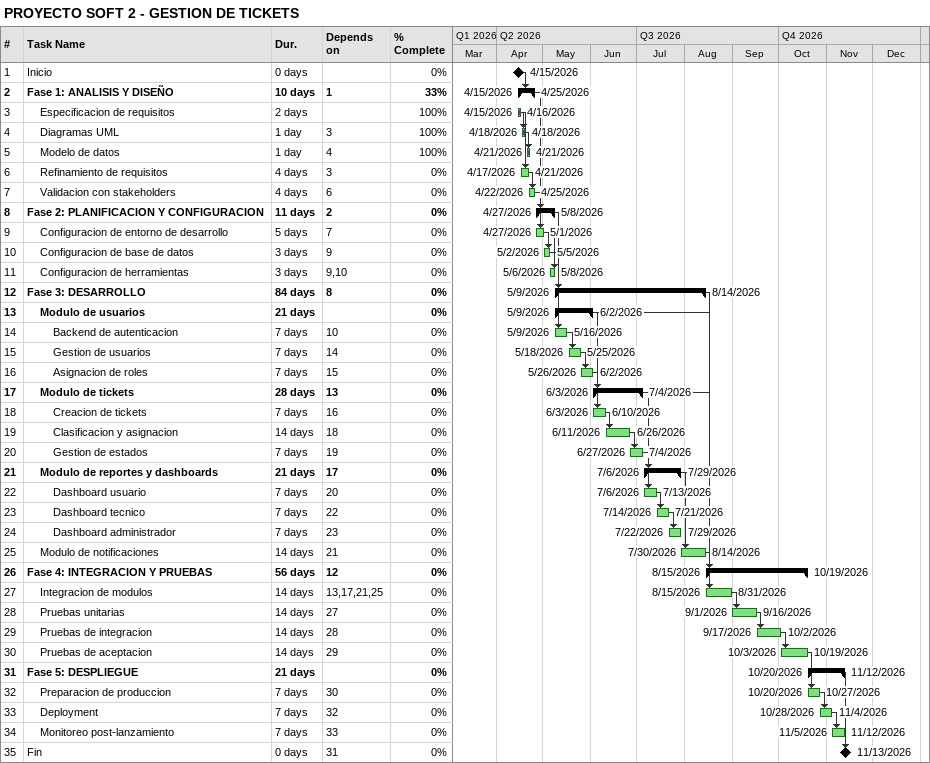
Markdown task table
PROYECTO SOFT 2 - GESTION DE TICKETS

| ID | Level | Task | Duration | Start | Finish | Predecessors | % complete |
|---|---|---|---|---|---|---|---|
| 1 | 1 | Inicio | 0d | 2026-04-15 | 2026-04-15 |  | 0 |
| 2 | 1 | **Fase 1: ANALISIS Y DISEÑO** | 10d | 2026-04-15 | 2026-04-25 | 1 | 33 |
| 3 | 2 | Especificacion de requisitos | 2d | 2026-04-15 | 2026-04-16 |  | 100 |
| 4 | 2 | Diagramas UML | 1d | 2026-04-18 | 2026-04-18 | 3 | 100 |
| 5 | 2 | Modelo de datos | 1d | 2026-04-21 | 2026-04-21 | 4 | 100 |
| 6 | 2 | Refinamiento de requisitos | 4d | 2026-04-17 | 2026-04-21 | 3 | 0 |
| 7 | 2 | Validacion con stakeholders | 4d | 2026-04-22 | 2026-04-25 | 6 | 0 |
| 8 | 1 | **Fase 2: PLANIFICACION Y CONFIGURACION** | 11d | 2026-04-27 | 2026-05-08 | 2 | 0 |
| 9 | 2 | Configuracion de entorno de desarrollo | 5d | 2026-04-27 | 2026-05-01 | 7 | 0 |
| 10 | 2 | Configuracion de base de datos | 3d | 2026-05-02 | 2026-05-05 | 9 | 0 |
| 11 | 2 | Configuracion de herramientas | 3d | 2026-05-06 | 2026-05-08 | 9, 10 | 0 |
| 12 | 1 | **Fase 3: DESARROLLO** | 84d | 2026-05-09 | 2026-08-14 | 8 | 0 |
| 13 | 2 | **Modulo de usuarios** | 21d | 2026-05-09 | 2026-06-02 |  | 0 |
| 14 | 3 | Backend de autenticacion | 7d | 2026-05-09 | 2026-05-16 | 10 | 0 |
| 15 | 3 | Gestion de usuarios | 7d | 2026-05-18 | 2026-05-25 | 14 | 0 |
| 16 | 3 | Asignacion de roles | 7d | 2026-05-26 | 2026-06-02 | 15 | 0 |
| 17 | 2 | **Modulo de tickets** | 28d | 2026-06-03 | 2026-07-04 | 13 | 0 |
| 18 | 3 | Creacion de tickets | 7d | 2026-06-03 | 2026-06-10 | 16 | 0 |
| 19 | 3 | Clasificacion y asignacion | 14d | 2026-06-11 | 2026-06-26 | 18 | 0 |
| 20 | 3 | Gestion de estados | 7d | 2026-06-27 | 2026-07-04 | 19 | 0 |
| 21 | 2 | **Modulo de reportes y dashboards** | 21d | 2026-07-06 | 2026-07-29 | 17 | 0 |
| 22 | 3 | Dashboard usuario | 7d | 2026-07-06 | 2026-07-13 | 20 | 0 |
| 23 | 3 | Dashboard tecnico | 7d | 2026-07-14 | 2026-07-21 | 22 | 0 |
| 24 | 3 | Dashboard administrador | 7d | 2026-07-22 | 2026-07-29 | 23 | 0 |
| 25 | 2 | Modulo de notificaciones | 14d | 2026-07-30 | 2026-08-14 | 21 | 0 |
| 26 | 1 | **Fase 4: INTEGRACION Y PRUEBAS** | 56d | 2026-08-15 | 2026-10-19 | 12 | 0 |
| 27 | 2 | Integracion de modulos | 14d | 2026-08-15 | 2026-08-31 | 13, 17, 21, 25 | 0 |
| 28 | 2 | Pruebas unitarias | 14d | 2026-09-01 | 2026-09-16 | 27 | 0 |
| 29 | 2 | Pruebas de integracion | 14d | 2026-09-17 | 2026-10-02 | 28 | 0 |
| 30 | 2 | Pruebas de aceptacion | 14d | 2026-10-03 | 2026-10-19 | 29 | 0 |
| 31 | 1 | **Fase 5: DESPLIEGUE** | 21d | 2026-10-20 | 2026-11-12 |  | 0 |
| 32 | 2 | Preparacion de produccion | 7d | 2026-10-20 | 2026-10-27 | 30 | 0 |
| 33 | 2 | Deployment | 7d | 2026-10-28 | 2026-11-04 | 32 | 0 |
| 34 | 2 | Monitoreo post-lanzamiento | 7d | 2026-11-05 | 2026-11-12 | 33 | 0 |
| 35 | 1 | Fin | 0d | 2026-11-13 | 2026-11-13 | 31 | 0 |
